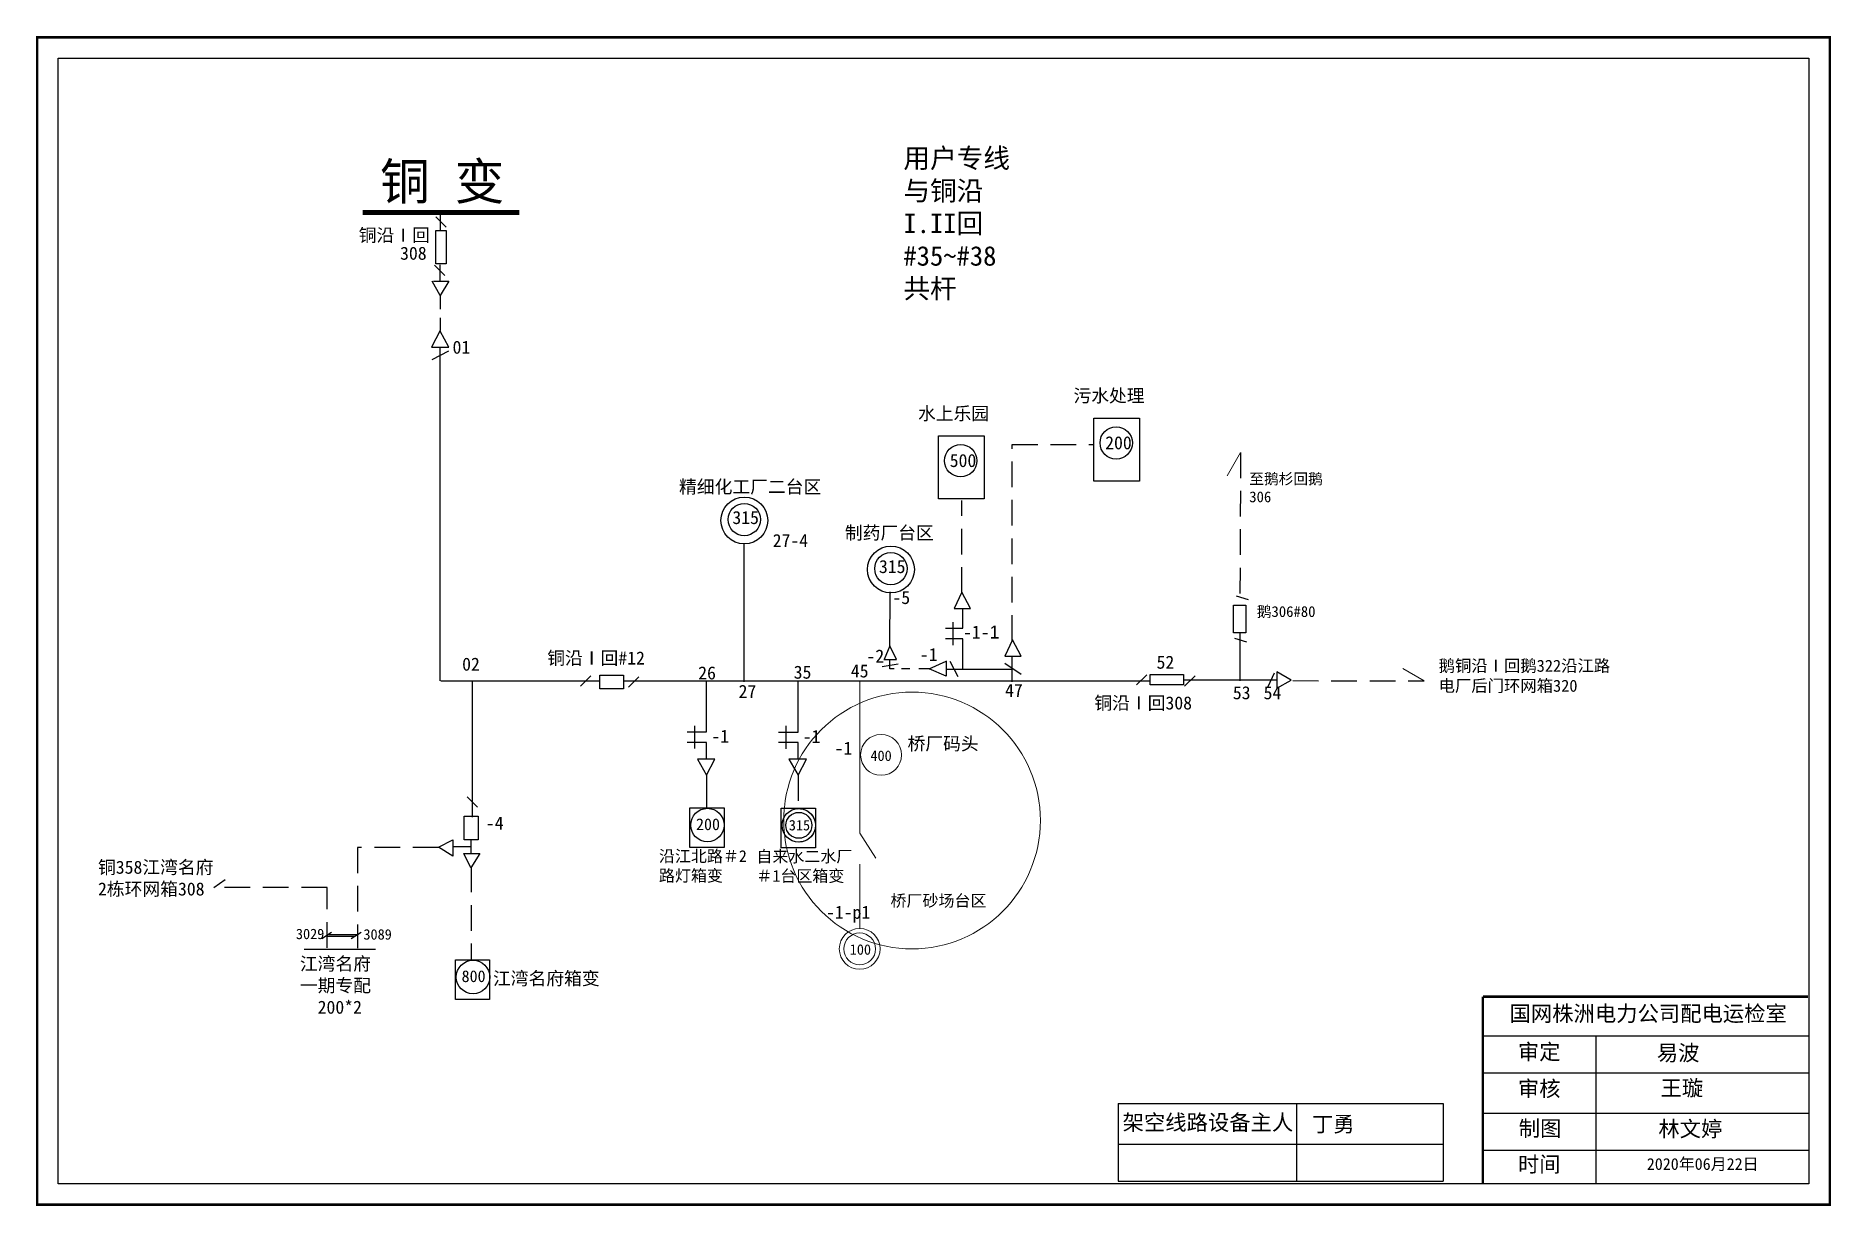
# Model space of a CAD drawing. Extents: x 0 to 344, y 0 to 224.
import ezdxf

# ---------------------------------------------------------------- set-up
doc = ezdxf.new("R2010")
doc.units = 0
doc.header["$LTSCALE"] = 0.774411
doc.linetypes.add('ACAD_ISO02W100', pattern=[15, 12, -3])
doc.linetypes.add('DASHED2', pattern=[9.525, 6.35, -3.175])
doc.layers.get('0').update_dxf_attribs({"linetype": 'CONTINUOUS'})
doc.layers.add('0-RefEdit0', color=7, linetype='CONTINUOUS')
doc.styles.add('SimSun_txtstyle_2.00_0_0', font='simsun.ttc', dxfattribs={"height": 2})
doc.styles.add('SimSun_txtstyle_2.07_0_0', font='simsun.ttc', dxfattribs={"height": 2.07})
doc.styles.add('SimSun_txtstyle_2.25_0_0', font='simsun.ttc', dxfattribs={"height": 2.25})
doc.styles.add('SimSun_txtstyle_2.50_0_0', font='simsun.ttc', dxfattribs={"height": 2.5})
doc.styles.add('SimSun_txtstyle_200.00_0_0200', font='simsun.ttc', dxfattribs={"height": 200})
doc.styles.add('SimSun_txtstyle_3.00_0_0', font='simsun.ttc', dxfattribs={"height": 3})
doc.styles.get("Standard").update_dxf_attribs({"font": 'simsun.ttc', "height": 2.5})
doc.styles.add('字体', font='', dxfattribs={"height": 2.5})
doc.styles.add('宋体_txtstyle_4.21', font='SIMSUN.TTC', dxfattribs={"height": 4.211326})
doc.styles.get('字体').set_extended_font_data('SimSun')

msp = doc.modelspace()

# ---------------------------------------------------------------- linework, layer by layer
at = {"linetype": 'Continuous'}
for p, q in [((78.39, 187.61), (76.41, 189.59)), ((78.15, 178.37), (76.17, 180.36)), ((77.18, 180.4), (77.18, 177.29)), ((77.25, 174.52), (75.73, 177.29)), ((75.99, 177.29), (78.89, 177.29)), ((78.89, 177.29), (77.25, 174.52)), ((77.25, 167.8), (75.61, 164.64)), ((78.89, 164.64), (77.25, 167.67)), ((75.61, 164.64), (78.89, 164.64)), ((75.73, 162.24), (78.89, 163.89)), ((77.18, 164.6), (77.18, 100.63)), ((135.58, 100.44), (135.58, 126.84)), ((163.56, 107.1), (163.57, 117.7)), ((163.56, 107.31), (162.43, 104.68)), ((164.84, 104.68), (163.56, 107.31)), ((187.09, 108.48), (185.59, 105.36)), ((188.71, 105.36), (187.09, 108.48)), ((162.07, 103.33), (165.13, 103.9)), ((162.35, 104.68), (164.84, 104.68)), ((163.56, 102.9), (163.56, 104.68)), ((185.59, 105.36), (188.71, 105.36)), ((185.59, 103.97), (188.71, 101.89)), ((187.03, 100.43), (187.03, 105.24)), ((77.37, 100.63), (107.88, 100.63)), ((106.16, 101.59), (104.18, 99.61)), ((106.76, 100.63), (107.88, 100.63)), ((112.41, 100.63), (213.48, 100.63)), ((115.39, 101.35), (113.41, 99.38)), ((164.35, 102.9), (163.56, 102.9)), ((167.4, 102.9), (165.77, 102.9)), ((187.02, 102.8), (174.37, 102.81)), ((212.85, 101.79), (210.87, 99.81)), ((84.39, 76.37), (82.42, 78.35)), ((56.4, 52.36), (54.52, 51.13)), ((55.85, 51.97), (61.3, 51.97)), ((62.06, 52.36), (60.19, 51.13)), ((51.12, 49.16), (64.85, 49.16)), ((55.46, 51.64), (60.91, 51.64)), ((277.35, 32.51), (339.72, 32.51)), ((299, 32.5), (299, 4.17)), ((277.35, 25.41), (339.72, 25.41)), ((207.33, 19.5), (207.33, 4.64)), ((207.33, 19.5), (269.7, 19.5)), ((241.54, 19.5), (241.54, 4.64)), ((269.7, 19.5), (269.7, 4.64)), ((277.35, 17.65), (339.72, 17.65)), ((207.33, 11.75), (269.7, 11.75)), ((277.35, 10.55), (339.72, 10.55)), ((207.33, 4.64), (269.7, 4.64))]:
    msp.add_line(p, q, dxfattribs=at)
at = {"linetype": 'ACAD_ISO02W100'}
msp.add_line((77.3, 187), (77.31, 190.09), dxfattribs=at)
at = {"linetype": 'DASHED2'}
for p, q in [((77.25, 174.64), (77.25, 171.93)), ((77.25, 170.27), (77.25, 167.82)), ((186.99, 108.26), (186.99, 145.91)), ((186.99, 145.91), (202.64, 145.91)), ((230.84, 144.43), (230.7, 115.12)), ((240.87, 100.65), (266.05, 100.59)), ((83.15, 70.15), (83.15, 67.42)), ((76.92, 68.64), (61.37, 68.64)), ((61.37, 68.64), (61.37, 49.31)), ((83.06, 68.74), (79.69, 68.74)), ((33.83, 60.97), (35.98, 62.5)), ((83.17, 64.96), (83.17, 47.03)), ((55.53, 60.97), (33.83, 60.97)), ((55.53, 49.41), (55.53, 60.97))]:
    msp.add_line(p, q, dxfattribs=at)
at = {"color": 7, "linetype": 'Continuous', "lineweight": 0, "ltscale": 2.160047}
msp.add_line((228.25, 139.9), (230.84, 144.43), dxfattribs=at)
at = {"color": 0, "linetype": 'DASHED2'}
for p, q in [((177.36, 117.49), (177.36, 135.17)), ((145.91, 82.48), (145.91, 76.25))]:
    msp.add_line(p, q, dxfattribs=at)
at = {"color": 0, "linetype": 'Continuous'}
for p, q in [((177.36, 117.6), (175.86, 114.48)), ((178.98, 114.48), (177.36, 117.6)), ((175.86, 114.48), (178.98, 114.48)), ((174.23, 110.68), (177.51, 110.68)), ((175.7, 107.47), (175.7, 111.88)), ((177.51, 108.68), (174.23, 108.68)), ((171.1, 102.9), (174.37, 104.4)), ((174.37, 104.47), (174.37, 101.48)), ((175.07, 104.41), (176.6, 101.46)), ((128.38, 90.8), (128.38, 100.5)), ((145.91, 90.75), (145.91, 100.44)), ((171.1, 102.9), (169.11, 102.9)), ((174.37, 101.48), (171.1, 102.9)), ((124.65, 90.8), (128.38, 90.8)), ((126.12, 87.6), (126.12, 92)), ((142.18, 90.75), (145.91, 90.75)), ((143.64, 87.54), (143.64, 91.95)), ((128.38, 88.8), (124.65, 88.8)), ((128.38, 85.59), (128.38, 88.8)), ((145.91, 88.75), (142.18, 88.75)), ((145.91, 85.54), (145.91, 88.75)), ((126.65, 85.6), (128.38, 82.53)), ((129.98, 85.6), (126.65, 85.6)), ((128.38, 82.53), (129.98, 85.6)), ((144.18, 85.55), (145.91, 82.48)), ((147.51, 85.55), (144.18, 85.55)), ((145.91, 82.48), (147.51, 85.55)), ((128.38, 82.53), (128.38, 76.31))]:
    msp.add_line(p, q, dxfattribs=at)
at = {"color": 0, "linetype": 'ByBlock'}
for p, q in [((177.51, 110.68), (177.51, 114.32)), ((177.51, 102.82), (177.51, 108.68))]:
    msp.add_line(p, q, dxfattribs=at)
for p, q in [((229.96, 116.91), (232.27, 116.2)), ((229.67, 108.78), (231.97, 108.07)), ((230.56, 108.4), (230.56, 108.4)), ((230.7, 109.81), (230.7, 100.6)), ((219.81, 100.8), (237.74, 100.8)), ((222.09, 101.55), (220.1, 99.58)), ((236.1, 99.5), (237.33, 102.13))]:
    msp.add_line(p, q)
at = {"linetype": 'ByBlock'}
msp.add_line((83.4, 100.56), (83.4, 74.46), dxfattribs=at)
at = {"color": 7, "linetype": 'Continuous', "lineweight": 0, "ltscale": 2.398858}
for p, q in [((157.75, 100.63), (157.75, 71.39)), ((157.75, 71.39), (160.87, 66.61)), ((157.75, 65.41), (157.75, 53.17))]:
    msp.add_line(p, q, dxfattribs=at)
at = {"color": 7, "linetype": 'DASHED2', "lineweight": 0, "ltscale": 2.160047}
msp.add_line((266.05, 100.59), (261.94, 102.96), dxfattribs=at)
at = {"color": 7, "linetype": 'Continuous'}
for p, q in [((76.92, 68.71), (79.65, 70.08)), ((79.65, 70.08), (79.65, 67)), ((79.65, 67), (76.92, 68.71)), ((83.14, 64.76), (81.77, 67.49)), ((81.77, 67.49), (84.84, 67.49)), ((84.84, 67.49), (83.14, 64.76))]:
    msp.add_line(p, q, dxfattribs=at)
at = {"linetype": 'Continuous', "const_width": 0.5}
msp.add_lwpolyline([(-0.08, 224.07), (343.9, 224.07), (343.9, 0.1), (-0.08, 0.1)], close=True, dxfattribs=at)
at = {"linetype": 'Continuous'}
for points in [[(3.97, 220.02), (339.85, 220.02), (339.85, 4.15), (3.97, 4.15)], [(202.67, 151.01), (211.47, 151.01), (211.47, 138.92), (202.67, 138.92)]]:
    msp.add_lwpolyline(points, close=True, dxfattribs=at)
for points, const_width in [([(62.4, 190.44), (92.44, 190.44)], 1), ([(277.32, 40.01), (277.32, 4.28)], 0.5), ([(277.35, 40.01), (339.72, 40.01)], 0.5)]:
    msp.add_lwpolyline(points, dxfattribs=dict(at, const_width=const_width))
at = {"linetype": 'ACAD_ISO02W100'}
for points in [[(78.39, 180.6), (76.4, 180.6), (76.42, 187), (78.41, 187)], [(219.86, 101.8), (219.86, 99.81), (213.46, 99.82), (213.46, 101.81)]]:
    msp.add_lwpolyline(points, close=True, dxfattribs=at)
at = {"color": 0, "linetype": 'Continuous'}
msp.add_lwpolyline([(172.84, 147.6), (181.63, 147.6), (181.63, 135.52), (172.84, 135.52)], close=True, dxfattribs=at)
for points in [[(229.48, 109.81), (229.48, 115.12), (231.87, 115.12), (231.87, 109.81)], [(240.57, 100.76), (237.81, 102.36), (237.81, 99.17)]]:
    msp.add_lwpolyline(points, close=True)
at = {"linetype": 'DASHED2'}
for points in [[(107.88, 101.72), (112.41, 101.72), (112.41, 99.06), (107.88, 99.06)], [(84.52, 74.65), (84.52, 70.12), (81.87, 70.12), (81.87, 74.65)]]:
    msp.add_lwpolyline(points, close=True, dxfattribs=at)
at = {"linetype": 'Continuous'}
for centre, radius in [((206.97, 146.24), 3.1), ((135.61, 131.37), 4.5), ((135.6, 131.54), 3.1), ((163.74, 121.96), 4.5), ((163.73, 122.13), 3.1)]:
    msp.add_circle(centre, radius, dxfattribs=at)
at = {"color": 0, "linetype": 'Continuous'}
for centre, radius in [((177.13, 142.83), 3.1), ((128.53, 72.94), 3.21), ((146.06, 72.89), 3.21), ((83.55, 43.79), 3.21)]:
    msp.add_circle(centre, radius, dxfattribs=at)
at = {"color": 20, "linetype": 'Continuous', "lineweight": 0, "ltscale": 2.160047, "true_color": 0xef4810}
msp.add_circle((167.79, 73.82), 24.63, dxfattribs=at)
at = {"color": 7, "linetype": 'Continuous', "lineweight": 0, "ltscale": 1.23398}
for centre, radius in [((161.85, 86.4), 3.92), ((157.75, 49.19), 3.92), ((157.75, 49.19), 3.05)]:
    msp.add_circle(centre, radius, dxfattribs=at)
at = {"linetype": 'DASHED2'}
msp.add_circle((146.06, 72.89), 3.21, dxfattribs=at)
msp.add_circle((146.06, 72.89), 2.49)
at = {"layer": '0-RefEdit0', "color": 0, "linetype": 'ByBlock', "ltscale": 2}
for points in [[(125.16, 76.26), (131.72, 76.26), (131.72, 68.65), (125.16, 68.65)], [(142.69, 76.21), (149.25, 76.21), (149.25, 68.6), (142.69, 68.6)], [(80.18, 47.11), (86.74, 47.11), (86.74, 39.5), (80.18, 39.5)]]:
    msp.add_lwpolyline(points, close=True, dxfattribs=at)

# ---------------------------------------------------------------- texts
at = {"linetype": 'Continuous', "style": '字体'}
for s, p in [('铜沿Ⅰ回#12^M^J^M^J^M^J', (97.79, 103.74)), ('江湾名府箱变', (87.38, 42.28))]:
    msp.add_text(s, height=2.5, dxfattribs=at).set_placement(p)
at = {"color": 1, "linetype": 'Continuous', "true_color": 0xff0000, "insert": (166.13, 202.75), "char_height": 3.75, "width": 20.5084, "attachment_point": 1, "style": '宋体_txtstyle_4.21'}
msp.add_mtext('用户专线与铜沿I.II回#35~#38共杆', dxfattribs=at)
at = {"linetype": 'Continuous', "attachment_point": 1}
for s, insert, char_height, width, style in [('铜 变', (65.7, 199.91), 7, 27.4955, '字体'), ('铜沿Ⅰ回', (61.62, 187.35), 2.5, 14.5014, '字体'), ('污水处理', (198.77, 156.56), 2.5, 32.6035, '字体'), ('200', (204.85, 147.52), 2.5, 4.0182, '字体'), ('精细化工厂二台区', (123.09, 139.08), 2.5, 32.6035, '字体'), ('315', (133.31, 133.18), 2.5, 4.0182, '字体'), ('27-4', (141.05, 128.76), 2.5, 9.9289, '字体'), ('制药厂台区', (154.91, 130.25), 2.5, 20.5084, '字体'), ('315', (161.44, 123.78), 2.5, 4.0182, '字体'), ('26', (126.76, 103.38), 2.5, 9.9289, '字体'), ('35', (145.08, 103.52), 2.5, 9.9289, '字体'), ('45', (156.05, 103.76), 2.5, 9.9289, '字体'), ('52', (214.71, 105.43), 2.5, 32.0716, '字体'), ('47', (185.64, 100.03), 2.5, 12.8966, '字体'), ('27', (134.51, 99.84), 2.5, 9.9289, '字体'), ('铜沿Ⅰ回308', (202.78, 97.62), 2.5, 32.0716, '字体'), ('桥厂码头', (166.93, 89.82), 2.5, 20.9319, 'SimSun_txtstyle_2.50_0_0'), ('铜358江湾名府2栋环网箱308', (11.59, 66.1), 2.5, 23.462, '字体'), ('-1-p1', (151.27, 57.46), 2.5, 5.6554, 'SimSun_txtstyle_2.50_0_0'), ('{\\fSimSun|b0|i0|c134|p2;江湾名府一期专配\\P  200*2}', (50.33, 47.59), 2.5, 16.5024, '字体'), ('国网株洲电力公司配电运检室', (282.45, 38.29), 3, 82.0179, '字体'), ('审定', (284.05, 30.95), 3, 23.4615, '字体'), ('审核', (284.05, 23.88), 3, 23.4615, '字体'), ('架空线路设备主人', (208.2, 17.41), 3, 58.56, '字体'), ('丁勇', (244.52, 17.09), 3, 47.14, '字体'), ('制图', (284.21, 16.26), 3, 23.4615, '字体'), ('林文婷', (311, 16.16), 3, 23.4615, 'SimSun_txtstyle_3.00_0_0'), ('时间', (284.05, 9.38), 3, 23.4615, '字体')]:
    msp.add_mtext(s, dxfattribs=dict(at, insert=insert, char_height=char_height, width=width, style=style))
for s, insert, char_height, width in [('308', (69.55, 183.88), 2.5, 5.6554), ('01', (79.62, 165.85), 2.5, 5.4797), ('-5', (164.03, 117.84), 2.5, 5.6554), ('-2', (159.05, 106.61), 2.5, 5.6554), ('-1', (129.28, 91.24), 2.5, 5.6554), ('-1', (146.81, 91.19), 2.5, 5.6554), ('-1', (152.93, 88.92), 2.5, 5.6554), ('3029', (49.57, 53.06), 2, 5.4797), ('3089', (62.52, 52.97), 2, 5.4797)]:
    msp.add_mtext(s, dxfattribs=dict(at, insert=insert, char_height=char_height, width=width))
at = {"color": 0, "linetype": 'Continuous', "char_height": 2.5, "attachment_point": 1, "style": '字体'}
for s, insert, width in [('水上乐园', (168.94, 153.15), 32.6035), ('500', (175.02, 144.12), 4.0182)]:
    msp.add_mtext(s, dxfattribs=dict(at, insert=insert, width=width))
at = {"attachment_point": 1}
for s, insert, char_height, width, style in [('至鹅杉回鹅306', (232.5, 140.39), 2.07, 15.2606, 'SimSun_txtstyle_2.07_0_0'), ('02', (81.46, 105.06), 2.5, 6.4182, 'SimSun_txtstyle_2.50_0_0'), ('53', (229.35, 99.57), 2.5, 3.804, '字体'), ('54', (235.25, 99.57), 2.5, 3.804, '字体')]:
    msp.add_mtext(s, dxfattribs=dict(at, insert=insert, char_height=char_height, width=width, style=style))
for s, insert, char_height, width in [('鹅306#80', (233.94, 114.93), 2.07, 15.2606), ('-4', (86.01, 74.58), 2.5, 6.4182)]:
    msp.add_mtext(s, dxfattribs=dict(at, insert=insert, char_height=char_height, width=width))
at = {"color": 0, "linetype": 'Continuous', "char_height": 2.5, "attachment_point": 1}
for s, insert, width in [('-1-{\\fArial|b0|i0|c0|p32;1}', (177.56, 111.22), 11.3964), ('-1', (169.29, 106.89), 5.6554)]:
    msp.add_mtext(s, dxfattribs=dict(at, insert=insert, width=width))
at = {"color": 7, "insert": (268.83, 104.65), "char_height": 2.3, "width": 32.8833, "attachment_point": 1}
msp.add_mtext('鹅铜沿Ⅰ回鹅322沿江路电厂后门环网箱320', dxfattribs=at)
at = {"color": 7, "linetype": 'Continuous', "lineweight": 0, "ltscale": 1.23398, "char_height": 2, "attachment_point": 1}
for s, insert, style in [('400^M^J', (159.81, 87.24), 'SimSun_txtstyle_2.00_0_0'), ('100', (155.84, 50.07), 'SimSun_txtstyle_200.00_0_0200')]:
    msp.add_mtext(s, dxfattribs=dict(at, insert=insert, style=style))
at = {"color": 0, "width": 7.3894, "attachment_point": 1}
for s, insert, char_height in [('200', (126.34, 74.22), 2.25), ('315', (144.15, 73.92), 2), ('800', (81.36, 45.07), 2.25)]:
    msp.add_mtext(s, dxfattribs=dict(at, insert=insert, char_height=char_height))
at = {"color": 0, "char_height": 2.25, "width": 19.4469, "attachment_point": 1, "style": '字体'}
for s, insert in [('沿江北路＃2路灯箱变', (119.22, 68.11)), ('自来水二水厂＃1台区箱变', (137.92, 68.06))]:
    msp.add_mtext(s, dxfattribs=dict(at, insert=insert))
at = {"color": 7, "insert": (163.66, 59.56), "char_height": 2.25, "width": 19.4469, "attachment_point": 1, "style": 'SimSun_txtstyle_2.25_0_0'}
msp.add_mtext('桥厂砂场台区', dxfattribs=at)
at = {"color": 7, "linetype": 'Continuous', "true_color": 0xffffff, "attachment_point": 1}
for s, insert, char_height, width, style in [('易波', (310.71, 30.75), 3, 23.4615, '字体'), ('王璇', (311.42, 24.01), 3, 33.0539, '字体'), ('2020年06月22日', (308.79, 9.05), 2.25, 23.4615, 'SimSun_txtstyle_3.00_0_0')]:
    msp.add_mtext(s, dxfattribs=dict(at, insert=insert, char_height=char_height, width=width, style=style))

doc.saveas('drawing.dxf')
